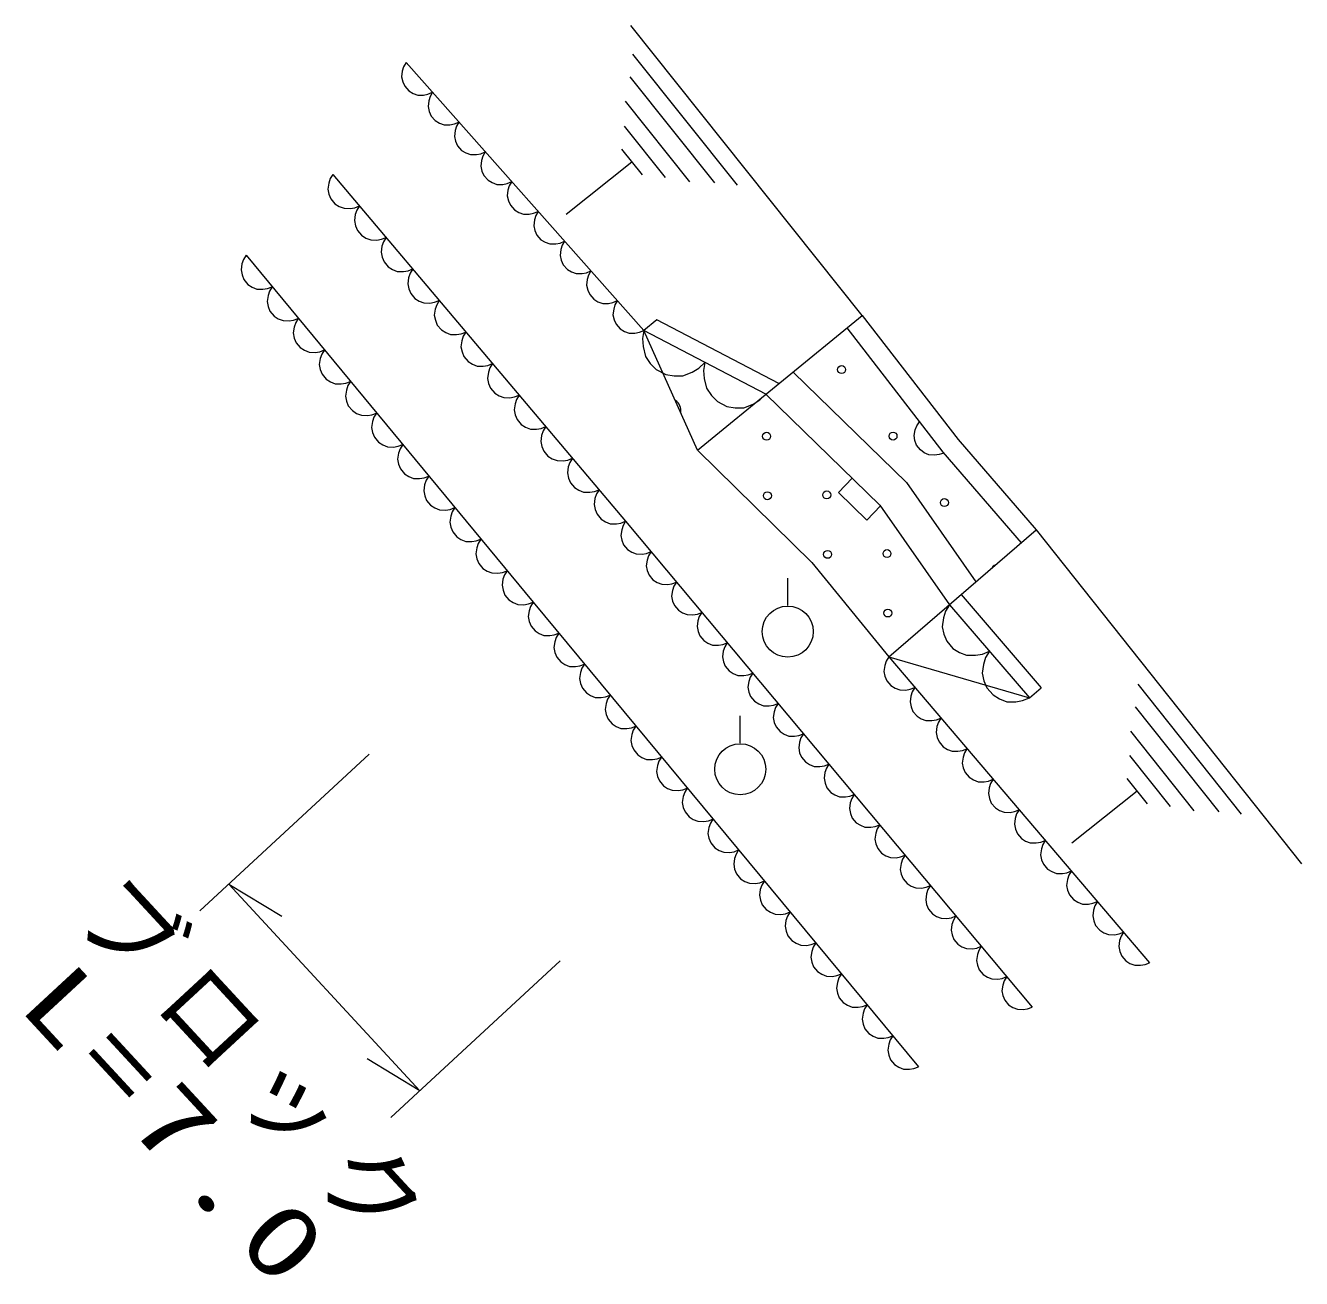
# Model space of a CAD drawing. Units: millimetres, scale not verified. Extents: x 40000 to 680000, y 20000 to 380000.
# Drawn here: x 183013 to 215224, y 278168 to 309781 of the extents above; entities that cross this region are included whole.
import ezdxf

# ---------------------------------------------------------------- set-up
doc = ezdxf.new("R2010")
doc.units = ezdxf.units.MM
doc.header["$LTSCALE"] = 1000
doc.layers.add('M-BGD', color=7, linetype='Continuous', lineweight=13)
doc.layers.add('M-STR-HTXT', color=7, linetype='Continuous', lineweight=13)
doc.styles.add('ＭＳ ゴシック', font='')
doc.styles.get('ＭＳ ゴシック').set_extended_font_data('MS Gothic')

msp = doc.modelspace()

# ---------------------------------------------------------------- linework, layer by layer
at = {"layer": 'M-BGD'}
for p, q in [((204135, 302468), (198293, 309781)), ((198338, 309060), (200981, 305752)), ((192619, 308847), (198623, 302088)), ((198266, 308485), (200404, 305809)), ((199780, 305841), (198160, 307869)), ((198128, 307244), (199163, 305948)), ((198062, 306661), (198580, 306013)), ((198321, 306337), (196659, 305009)), ((199981, 299064), (204135, 302468)), ((204135, 302468), (206560, 299335)), ((198950, 302357), (198623, 302088)), ((202034, 300747), (198950, 302357)), ((203748, 302151), (206173, 299018)), ((201706, 300478), (198623, 302088)), ((199981, 299064), (198623, 302088)), ((202391, 301039), (205254, 298253)), ((201706, 300478), (204580, 297680)), ((206560, 299335), (208525, 297053)), ((199981, 299064), (202861, 296236)), ((206173, 299018), (208146, 296727)), ((205254, 298253), (207005, 295744)), ((204580, 297680), (206335, 295167)), ((204804, 293849), (208525, 297053)), ((208525, 297053), (215224, 288629)), ((202861, 296236), (204804, 293849)), ((202256, 295144), (202256, 295839)), ((206631, 295422), (208653, 293073)), ((206335, 295167), (208358, 292818)), ((204804, 293849), (208358, 292818)), ((204804, 293849), (211391, 286135)), ((211097, 293159), (213704, 289881)), ((208358, 292818), (208653, 293073)), ((211025, 292590), (213134, 289938)), ((201056, 291671), (201056, 292366)), ((212516, 289971), (210918, 291981)), ((210885, 291363), (211907, 290078)), ((210819, 290786), (211330, 290144)), ((211074, 290465), (209427, 289155))]:
    msp.add_line(p, q, dxfattribs=at)
for points in [[(192619, 308847), (192558, 308742), (192524, 308632), (192507, 308485), (192535, 308363), (192585, 308249), (192689, 308133), (192795, 308070), (192914, 308027), (193061, 308027), (193173, 308049), (193286, 308096)], [(193286, 308096), (193225, 307991), (193191, 307881), (193174, 307734), (193202, 307612), (193252, 307498), (193356, 307382), (193462, 307319), (193581, 307276), (193728, 307276), (193840, 307298), (193953, 307345)], [(193953, 307345), (193892, 307240), (193859, 307130), (193841, 306983), (193869, 306861), (193919, 306748), (194023, 306631), (194129, 306568), (194248, 306525), (194396, 306525), (194507, 306547), (194620, 306594)], [(194620, 306594), (194559, 306489), (194526, 306379), (194508, 306232), (194536, 306110), (194587, 305997), (194690, 305880), (194796, 305817), (194915, 305774), (195063, 305774), (195174, 305796), (195287, 305843)], [(190771, 306026), (190705, 305919), (190667, 305806), (190645, 305654), (190671, 305526), (190721, 305408), (190825, 305284), (190934, 305216), (191055, 305169), (191208, 305165), (191325, 305185), (191443, 305230)], [(190771, 306026), (198163, 297272), (208425, 285017)], [(195287, 305843), (195226, 305738), (195193, 305628), (195175, 305481), (195203, 305359), (195254, 305246), (195357, 305129), (195464, 305066), (195582, 305023), (195730, 305024), (195841, 305045), (195954, 305092)], [(191443, 305230), (191377, 305123), (191339, 305010), (191317, 304858), (191343, 304731), (191393, 304612), (191497, 304489), (191606, 304420), (191727, 304373), (191880, 304369), (191997, 304389), (192115, 304435)], [(195954, 305092), (195893, 304987), (195860, 304877), (195842, 304730), (195870, 304608), (195921, 304495), (196024, 304378), (196131, 304315), (196249, 304272), (196397, 304273), (196508, 304294), (196621, 304341)], [(192115, 304435), (192049, 304327), (192011, 304214), (191989, 304063), (192015, 303935), (192065, 303816), (192169, 303693), (192278, 303624), (192399, 303577), (192552, 303574), (192669, 303593), (192787, 303639)], [(196621, 304341), (196560, 304236), (196527, 304126), (196509, 303980), (196538, 303857), (196588, 303744), (196691, 303627), (196798, 303564), (196916, 303521), (197064, 303522), (197175, 303543), (197288, 303590)], [(188582, 303984), (188516, 303878), (188477, 303766), (188454, 303616), (188479, 303489), (188526, 303371), (188629, 303247), (188736, 303178), (188856, 303130), (189008, 303125), (189123, 303144), (189241, 303188)], [(188582, 303984), (195829, 295230), (205555, 283509)], [(192787, 303639), (192721, 303532), (192683, 303418), (192661, 303267), (192688, 303139), (192737, 303020), (192841, 302897), (192950, 302829), (193071, 302781), (193224, 302778), (193341, 302797), (193459, 302843)], [(197288, 303590), (197227, 303485), (197194, 303375), (197176, 303229), (197205, 303106), (197255, 302993), (197358, 302876), (197465, 302813), (197583, 302770), (197731, 302771), (197842, 302792), (197955, 302839)], [(189241, 303188), (189174, 303082), (189136, 302970), (189113, 302820), (189138, 302693), (189185, 302575), (189287, 302451), (189395, 302383), (189515, 302335), (189667, 302330), (189782, 302348), (189900, 302392)], [(193459, 302843), (193393, 302736), (193355, 302622), (193333, 302471), (193360, 302343), (193409, 302224), (193513, 302101), (193622, 302033), (193743, 301986), (193896, 301982), (194013, 302002), (194131, 302047)], [(197955, 302839), (197894, 302734), (197861, 302624), (197843, 302478), (197872, 302355), (197922, 302242), (198025, 302125), (198132, 302062), (198250, 302019), (198398, 302020), (198509, 302041), (198623, 302088)], [(189900, 302392), (189833, 302286), (189795, 302174), (189772, 302024), (189796, 301897), (189844, 301779), (189946, 301656), (190053, 301587), (190174, 301539), (190325, 301534), (190441, 301552), (190559, 301596)], [(194131, 302047), (194065, 301940), (194027, 301827), (194005, 301675), (194032, 301547), (194081, 301429), (194185, 301305), (194294, 301237), (194415, 301190), (194568, 301186), (194685, 301206), (194803, 301251)], [(198623, 302088), (198588, 301881), (198602, 301682), (198663, 301434), (198785, 301253), (198936, 301100), (199175, 300976), (199386, 300939), (199604, 300943), (199843, 301034), (200010, 301138), (200164, 301283)], [(190559, 301596), (190492, 301491), (190454, 301379), (190430, 301228), (190455, 301101), (190503, 300983), (190605, 300860), (190712, 300791), (190832, 300743), (190984, 300738), (191100, 300756), (191217, 300800)], [(194803, 301251), (194737, 301144), (194699, 301031), (194677, 300879), (194704, 300751), (194753, 300633), (194857, 300509), (194966, 300441), (195087, 300394), (195240, 300390), (195357, 300410), (195475, 300455)], [(200164, 301283), (200130, 301075), (200144, 300877), (200205, 300629), (200327, 300448), (200478, 300295), (200716, 300170), (200928, 300134), (201146, 300138), (201385, 300229), (201552, 300333), (201706, 300478)], [(191217, 300800), (191151, 300695), (191113, 300583), (191089, 300433), (191114, 300306), (191162, 300187), (191264, 300064), (191371, 299995), (191491, 299947), (191643, 299942), (191758, 299961), (191876, 300004)], [(195475, 300455), (195409, 300348), (195371, 300235), (195349, 300084), (195376, 299956), (195425, 299837), (195529, 299714), (195638, 299645), (195759, 299598), (195912, 299594), (196029, 299614), (196147, 299660)], [(191876, 300004), (191809, 299899), (191771, 299787), (191748, 299637), (191773, 299510), (191820, 299392), (191922, 299268), (192030, 299199), (192150, 299151), (192302, 299146), (192417, 299165), (192535, 299209)], [(196147, 299660), (196081, 299552), (196043, 299439), (196021, 299288), (196048, 299160), (196097, 299041), (196201, 298918), (196310, 298849), (196431, 298802), (196584, 298799), (196701, 298818), (196819, 298864)], [(206192, 298994), (206077, 298955), (205963, 298943), (205818, 298950), (205703, 299001), (205603, 299072), (205508, 299195), (205464, 299309), (205444, 299433), (205472, 299577), (205512, 299684), (205580, 299784)], [(192535, 299209), (192468, 299103), (192430, 298991), (192407, 298841), (192431, 298714), (192479, 298596), (192581, 298472), (192688, 298404), (192809, 298356), (192960, 298350), (193076, 298369), (193194, 298413)], [(196819, 298864), (196753, 298757), (196716, 298643), (196693, 298492), (196720, 298364), (196769, 298245), (196873, 298122), (196982, 298054), (197103, 298006), (197256, 298003), (197373, 298023), (197491, 298068)], [(193194, 298413), (193127, 298307), (193089, 298195), (193066, 298045), (193090, 297918), (193138, 297800), (193240, 297677), (193347, 297608), (193467, 297560), (193619, 297555), (193735, 297573), (193852, 297617)], [(203883, 298359), (203535, 298001), (204251, 297303), (204600, 297662)], [(197491, 298068), (197425, 297961), (197388, 297848), (197366, 297696), (197392, 297568), (197441, 297449), (197545, 297326), (197654, 297258), (197775, 297211), (197929, 297207), (198045, 297227), (198163, 297272)], [(193852, 297617), (193786, 297511), (193748, 297399), (193724, 297249), (193749, 297122), (193797, 297004), (193899, 296881), (194006, 296812), (194126, 296764), (194278, 296759), (194393, 296777), (194511, 296821)], [(198163, 297272), (198099, 297170), (198063, 297061), (198041, 296916), (198066, 296793), (198112, 296679), (198212, 296560), (198316, 296494), (198432, 296449), (198579, 296445), (198691, 296463), (198805, 296506)], [(194511, 296821), (194444, 296716), (194406, 296604), (194383, 296454), (194408, 296326), (194455, 296208), (194557, 296085), (194665, 296016), (194785, 295968), (194937, 295963), (195052, 295981), (195170, 296025)], [(198805, 296506), (198740, 296404), (198704, 296295), (198683, 296150), (198707, 296027), (198754, 295913), (198853, 295794), (198957, 295729), (199074, 295683), (199221, 295679), (199332, 295697), (199446, 295740)], [(195170, 296025), (195103, 295920), (195065, 295808), (195042, 295658), (195067, 295531), (195114, 295412), (195216, 295289), (195323, 295220), (195444, 295172), (195595, 295167), (195711, 295186), (195829, 295230)], [(199446, 295740), (199382, 295638), (199346, 295529), (199324, 295384), (199348, 295261), (199395, 295147), (199495, 295028), (199599, 294963), (199715, 294917), (199862, 294913), (199973, 294931), (200087, 294974)], [(195829, 295230), (195763, 295126), (195726, 295016), (195703, 294868), (195728, 294743), (195775, 294627), (195875, 294506), (195981, 294438), (196099, 294391), (196248, 294387), (196361, 294405), (196477, 294448)], [(206335, 295167), (206238, 295007), (206184, 294838), (206154, 294612), (206194, 294422), (206269, 294246), (206426, 294064), (206589, 293964), (206770, 293896), (206998, 293892), (207171, 293923), (207346, 293993)], [(200087, 294974), (200023, 294872), (199987, 294763), (199965, 294618), (199990, 294495), (200036, 294381), (200136, 294263), (200240, 294197), (200356, 294151), (200503, 294147), (200615, 294165), (200729, 294208)], [(196477, 294448), (196412, 294344), (196374, 294234), (196352, 294087), (196376, 293962), (196423, 293846), (196523, 293725), (196629, 293657), (196747, 293610), (196896, 293605), (197010, 293623), (197126, 293667)], [(200729, 294208), (200665, 294106), (200628, 293997), (200607, 293852), (200631, 293729), (200678, 293615), (200777, 293497), (200881, 293431), (200998, 293385), (201145, 293381), (201256, 293399), (201370, 293442)], [(204804, 293849), (204740, 293745), (204705, 293634), (204684, 293486), (204710, 293362), (204759, 293247), (204861, 293127), (204967, 293061), (205086, 293016), (205235, 293013), (205348, 293033), (205463, 293078)], [(207346, 293993), (207249, 293832), (207195, 293663), (207165, 293437), (207206, 293248), (207280, 293072), (207437, 292890), (207600, 292789), (207782, 292721), (208010, 292718), (208182, 292749), (208358, 292818)], [(197126, 293667), (197060, 293563), (197023, 293453), (197000, 293305), (197025, 293180), (197071, 293064), (197172, 292943), (197277, 292876), (197396, 292829), (197545, 292824), (197658, 292842), (197774, 292885)], [(201370, 293442), (201306, 293340), (201270, 293231), (201248, 293086), (201273, 292963), (201319, 292849), (201419, 292731), (201523, 292665), (201639, 292619), (201786, 292615), (201898, 292633), (202011, 292676)], [(197774, 292885), (197709, 292782), (197671, 292671), (197649, 292524), (197673, 292399), (197720, 292283), (197820, 292162), (197926, 292094), (198044, 292047), (198193, 292042), (198307, 292061), (198423, 292104)], [(205463, 293078), (205399, 292973), (205363, 292863), (205343, 292715), (205369, 292591), (205417, 292475), (205519, 292356), (205626, 292290), (205745, 292244), (205894, 292242), (206007, 292261), (206122, 292306)], [(202011, 292676), (201947, 292574), (201911, 292465), (201889, 292320), (201914, 292197), (201961, 292083), (202060, 291965), (202164, 291899), (202281, 291853), (202427, 291849), (202539, 291867), (202653, 291910)], [(206122, 292306), (206058, 292202), (206022, 292091), (206001, 291944), (206028, 291819), (206076, 291704), (206178, 291584), (206285, 291518), (206403, 291473), (206552, 291470), (206665, 291490), (206780, 291535)], [(198423, 292104), (198357, 292000), (198320, 291890), (198297, 291743), (198321, 291618), (198368, 291502), (198469, 291380), (198574, 291313), (198693, 291266), (198842, 291261), (198955, 291279), (199071, 291323)], [(202653, 291910), (202589, 291808), (202552, 291699), (202531, 291554), (202555, 291431), (202602, 291317), (202701, 291199), (202805, 291133), (202922, 291087), (203069, 291083), (203180, 291101), (203294, 291144)], [(206780, 291535), (206716, 291430), (206681, 291320), (206660, 291172), (206686, 291048), (206735, 290932), (206837, 290813), (206943, 290747), (207062, 290702), (207211, 290699), (207324, 290719), (207439, 290764)], [(199071, 291323), (199005, 291219), (198968, 291109), (198945, 290961), (198970, 290836), (199017, 290720), (199117, 290599), (199223, 290532), (199341, 290485), (199490, 290480), (199604, 290498), (199719, 290541)], [(203294, 291144), (203230, 291042), (203194, 290933), (203172, 290788), (203197, 290665), (203243, 290551), (203343, 290433), (203447, 290367), (203563, 290321), (203710, 290317), (203822, 290335), (203935, 290378)], [(199719, 290541), (199654, 290437), (199617, 290327), (199594, 290180), (199618, 290055), (199665, 289939), (199766, 289818), (199871, 289750), (199989, 289703), (200139, 289698), (200252, 289717), (200368, 289760)], [(207439, 290764), (207375, 290659), (207340, 290548), (207319, 290401), (207345, 290276), (207394, 290161), (207496, 290041), (207602, 289975), (207721, 289930), (207870, 289927), (207983, 289947), (208098, 289992)], [(203935, 290378), (203871, 290276), (203835, 290167), (203813, 290022), (203838, 289899), (203885, 289785), (203984, 289667), (204088, 289601), (204205, 289555), (204351, 289551), (204463, 289569), (204577, 289612)], [(208098, 289992), (208034, 289887), (207998, 289777), (207978, 289629), (208004, 289505), (208052, 289390), (208154, 289270), (208261, 289204), (208379, 289159), (208528, 289156), (208642, 289176), (208757, 289221)], [(200368, 289760), (200302, 289656), (200265, 289546), (200242, 289398), (200267, 289274), (200314, 289157), (200414, 289036), (200520, 288969), (200638, 288922), (200787, 288917), (200901, 288935), (201016, 288979)], [(204577, 289612), (204513, 289510), (204476, 289401), (204455, 289256), (204479, 289133), (204526, 289019), (204625, 288901), (204729, 288835), (204846, 288789), (204993, 288785), (205104, 288803), (205218, 288846)], [(201016, 288979), (200951, 288875), (200914, 288765), (200891, 288617), (200915, 288492), (200962, 288376), (201063, 288255), (201168, 288187), (201286, 288140), (201435, 288136), (201549, 288154), (201665, 288197)], [(208757, 289221), (208693, 289116), (208657, 289006), (208636, 288858), (208662, 288733), (208711, 288618), (208813, 288499), (208919, 288433), (209038, 288387), (209187, 288385), (209300, 288404), (209415, 288449)], [(205218, 288846), (205154, 288744), (205118, 288635), (205096, 288490), (205121, 288367), (205167, 288253), (205267, 288135), (205371, 288069), (205487, 288023), (205634, 288019), (205746, 288037), (205859, 288080)], [(209415, 288449), (209351, 288345), (209316, 288234), (209295, 288086), (209321, 287962), (209370, 287847), (209472, 287727), (209578, 287661), (209697, 287616), (209846, 287613), (209959, 287633), (210074, 287678)], [(201665, 288197), (201599, 288093), (201562, 287983), (201539, 287836), (201564, 287711), (201611, 287595), (201711, 287474), (201817, 287406), (201935, 287359), (202084, 287354), (202197, 287372), (202313, 287416)], [(205859, 288080), (205795, 287978), (205759, 287869), (205737, 287724), (205762, 287601), (205809, 287487), (205908, 287369), (206012, 287303), (206129, 287257), (206275, 287253), (206387, 287271), (206501, 287314)], [(210074, 287678), (210010, 287573), (209974, 287463), (209954, 287315), (209980, 287191), (210028, 287075), (210130, 286956), (210237, 286890), (210356, 286844), (210505, 286842), (210618, 286862), (210733, 286907)], [(202313, 287416), (202248, 287312), (202210, 287202), (202188, 287054), (202212, 286929), (202259, 286813), (202360, 286692), (202465, 286625), (202583, 286578), (202732, 286573), (202846, 286591), (202962, 286634)], [(206501, 287314), (206437, 287212), (206401, 287103), (206379, 286958), (206403, 286836), (206450, 286721), (206549, 286603), (206654, 286537), (206770, 286491), (206917, 286487), (207028, 286505), (207142, 286548)], [(210733, 286907), (210669, 286802), (210633, 286691), (210612, 286544), (210639, 286419), (210687, 286304), (210789, 286184), (210895, 286118), (211014, 286073), (211163, 286070), (211276, 286090), (211391, 286135)], [(202962, 286634), (202896, 286531), (202859, 286420), (202836, 286273), (202861, 286148), (202907, 286032), (203008, 285911), (203113, 285843), (203232, 285796), (203381, 285791), (203494, 285810), (203610, 285853)], [(207142, 286548), (207078, 286446), (207042, 286338), (207020, 286192), (207045, 286070), (207091, 285955), (207191, 285837), (207295, 285771), (207411, 285725), (207558, 285721), (207670, 285739), (207783, 285783)], [(203610, 285853), (203545, 285749), (203507, 285639), (203485, 285492), (203509, 285367), (203556, 285251), (203656, 285129), (203762, 285062), (203880, 285015), (204029, 285010), (204143, 285028), (204259, 285072)], [(207783, 285783), (207719, 285680), (207683, 285572), (207661, 285426), (207686, 285304), (207733, 285190), (207832, 285071), (207936, 285005), (208053, 284959), (208200, 284955), (208311, 284973), (208425, 285017)], [(204259, 285072), (204193, 284968), (204156, 284858), (204133, 284710), (204157, 284585), (204204, 284469), (204305, 284348), (204410, 284281), (204529, 284234), (204678, 284229), (204791, 284247), (204907, 284290)], [(204907, 284290), (204841, 284186), (204804, 284076), (204781, 283929), (204806, 283804), (204853, 283688), (204953, 283567), (205059, 283499), (205177, 283452), (205326, 283447), (205440, 283466), (205555, 283509)]]:
    msp.add_lwpolyline(points, dxfattribs=at)
for centre, radius in [((203614, 301099), 100), ((201720, 299417), 100), ((204913, 299421), 100), ((201741, 297917), 100), ((203241, 297938), 100), ((206211, 297744), 100), ((203261, 296438), 100), ((204761, 296458), 100), ((202256, 294489), 645), ((204781, 294958), 100), ((201056, 291016), 645)]:
    msp.add_circle(centre, radius, dxfattribs=at)
for centre, radius, start, end in [((199258, 300064), 300, 350.6808, 57.7112), ((207510, 296067), 100, 98.7144, 162.7457)]:
    msp.add_arc(centre, radius, start, end, dxfattribs=at)
at = {"layer": 'M-STR-HTXT'}
for p, q in [((191686, 291393), (187413, 287441)), ((188147, 288120), (192970, 282905)), ((188147, 288120), (189482, 287311)), ((196509, 286178), (192236, 282226)), ((192970, 282905), (191635, 283713))]:
    msp.add_line(p, q, dxfattribs=at)

# ---------------------------------------------------------------- texts
at = {"layer": 'M-STR-HTXT', "char_height": 1833, "attachment_point": 7, "rotation": 312.764, "style": 'ＭＳ ゴシック'}
for s, insert in [('\\T1.2;ブロック', (184010, 287162)), ('\\T1.2;ブロック', (184010, 287162)), ('\\T1.2;ブロック', (184010, 287162)), ('\\T1.2;ブロック', (184010, 287162)), ('\\T1.2;ブロック', (184010, 287162)), ('\\T1.2;ブロック', (184010, 287162)), ('\\T1.2;ブロック', (184010, 287162)), ('\\T1.2;ブロック', (184010, 287162)), ('\\T1.2;\\W1.35;L=7.0', (182765, 285007))]:
    msp.add_mtext(s, dxfattribs=dict(at, insert=insert))

doc.saveas('drawing.dxf')
